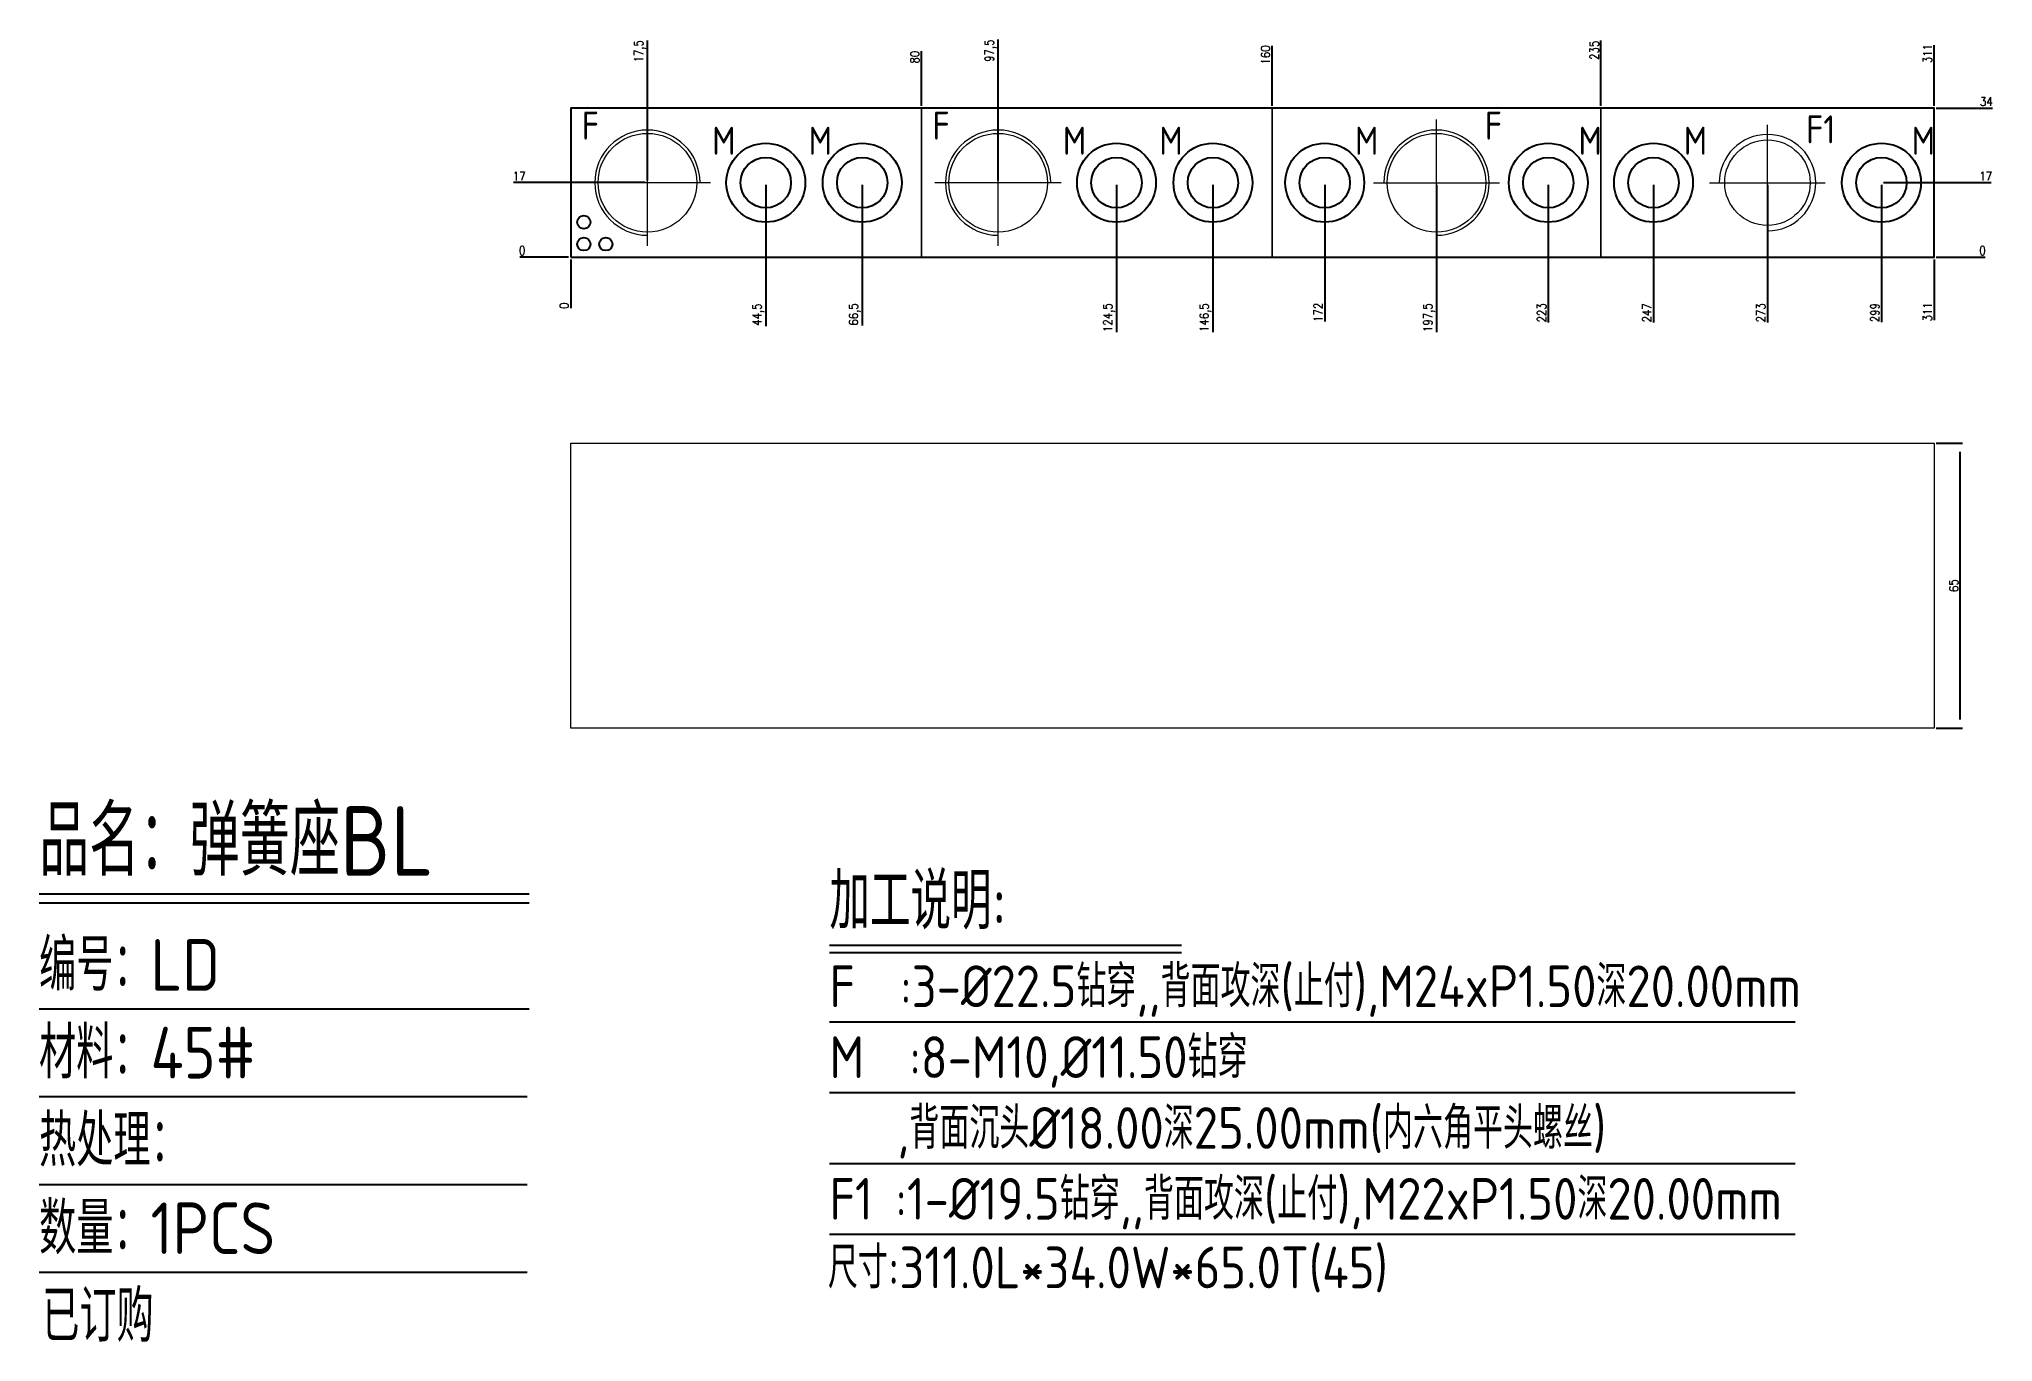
# Model space of a CAD drawing. Header units: millimetres. Extents: x 126542 to 126987, y -13595 to -13298.
import ezdxf
from ezdxf.enums import TextEntityAlignment as Align

# ---------------------------------------------------------------- set-up
doc = ezdxf.new("R2010")
doc.units = ezdxf.units.MM
for name, pattern in [('CENTER', [0]), ('DASHED', [0]), ('HIDDEN', [0])]:
    doc.linetypes.add(name, pattern=pattern)
for name, color, linetype in [('B2', 255, 'Continuous'), ('B2_O', 40, 'Continuous'), ('DIM', 4, 'Continuous'), ('LP', 255, 'Continuous'), ('TEXT', 4, 'Continuous')]:
    doc.layers.add(name, color=color, linetype=linetype)
doc.styles.add('gbenor', font='gbenor.shx', dxfattribs={"bigfont": 'gbcbig.shx'})
doc.styles.get("Standard").update_dxf_attribs({"font": 'txt.shx', "width": 0.85, "bigfont": 'ctxt.shx'})
doc.dimstyles.new('T-2-WX', dxfattribs={"dimtxt": 2, "dimasz": 2, "dimexe": 0.5, "dimexo": 0.5, "dimgap": 0.5, "dimtad": 1, "dimtxsty": 'Standard', "dimblk": 'OPEN30', "dimcen": 0, "dimazin": 3, "dimtfac": 1, "dimtmove": 0, "dimatfit": 3, "dimldrblk": 'OPEN30', "dimlwd": -1, "dimlwe": -1})

# ---------------------------------------------------------------- blocks, each defined once
blk = doc.blocks.new('*D7579')
at = {"layer": 'Defpoints', "color": 0}
for p in [(126662.94, -13347.82), (126973.94, -13347.82), (126983.94, -13347.82)]:
    blk.add_point(p, dxfattribs=at)
at = {"layer": 'DIM', "color": 0}
blk.add_line((126974.44, -13347.82), (126985.58, -13347.82), dxfattribs=at)
at = {"layer": 'DIM', "color": 0, "insert": (126985.01, -13346.32), "char_height": 2, "attachment_point": 5}
blk.add_mtext('0', dxfattribs=at)
blk = doc.blocks.new('_Open30')
blk = doc.blocks.new('*D7580')
at = {"layer": 'Defpoints', "color": 0}
for p in [(126961.94, -13330.82), (126983.94, -13330.82), (126662.94, -13347.82)]:
    blk.add_point(p, dxfattribs=at)
at = {"layer": 'DIM', "color": 0}
blk.add_line((126962.44, -13330.82), (126986.95, -13330.82), dxfattribs=at)
at = {"layer": 'DIM', "color": 0, "insert": (126985.7, -13329.32), "char_height": 2, "attachment_point": 5}
blk.add_mtext('17', dxfattribs=at)
blk = doc.blocks.new('*D7581')
at = {"layer": 'Defpoints', "color": 0}
for p in [(126973.94, -13313.82), (126983.94, -13313.82), (126662.94, -13347.82)]:
    blk.add_point(p, dxfattribs=at)
at = {"layer": 'DIM', "color": 0}
blk.add_line((126974.44, -13313.82), (126987.28, -13313.82), dxfattribs=at)
at = {"layer": 'DIM', "color": 0, "insert": (126985.86, -13312.32), "char_height": 2, "attachment_point": 5}
blk.add_mtext('34', dxfattribs=at)
blk = doc.blocks.new('*D7582')
at = {"layer": 'Defpoints', "color": 0}
for p in [(126652.94, -13347.82), (126662.94, -13347.82), (126662.94, -13347.82)]:
    blk.add_point(p, dxfattribs=at)
at = {"layer": 'DIM', "color": 0}
blk.add_line((126662.44, -13347.82), (126651.31, -13347.82), dxfattribs=at)
at = {"layer": 'DIM', "color": 0, "insert": (126651.88, -13346.32), "char_height": 2, "attachment_point": 5}
blk.add_mtext('0', dxfattribs=at)
blk = doc.blocks.new('*D7583')
at = {"layer": 'Defpoints', "color": 0}
for p in [(126652.94, -13330.82), (126680.44, -13330.82), (126662.94, -13347.82)]:
    blk.add_point(p, dxfattribs=at)
at = {"layer": 'DIM', "color": 0}
blk.add_line((126679.94, -13330.82), (126649.93, -13330.82), dxfattribs=at)
at = {"layer": 'DIM', "color": 0, "insert": (126651.19, -13329.32), "char_height": 2, "attachment_point": 5}
blk.add_mtext('17', dxfattribs=at)
blk = doc.blocks.new('*D7584')
at = {"layer": 'Defpoints', "color": 0}
for p in [(126662.94, -13347.82), (126973.94, -13347.82), (126973.94, -13357.82)]:
    blk.add_point(p, dxfattribs=at)
at = {"layer": 'DIM', "color": 0}
blk.add_line((126973.94, -13348.32), (126973.94, -13362.21), dxfattribs=at)
at = {"layer": 'DIM', "color": 0, "insert": (126972.44, -13360.27), "char_height": 2, "attachment_point": 5, "rotation": 90}
blk.add_mtext('311', dxfattribs=at)
blk = doc.blocks.new('*D7585')
at = {"layer": 'Defpoints', "color": 0}
for p in [(126961.94, -13330.82), (126662.94, -13347.82), (126961.94, -13357.82)]:
    blk.add_point(p, dxfattribs=at)
at = {"layer": 'DIM', "color": 0}
blk.add_line((126961.94, -13331.32), (126961.94, -13362.61), dxfattribs=at)
at = {"layer": 'DIM', "color": 0, "insert": (126960.44, -13360.47), "char_height": 2, "attachment_point": 5, "rotation": 90}
blk.add_mtext('299', dxfattribs=at)
blk = doc.blocks.new('*D7586')
at = {"layer": 'Defpoints', "color": 0}
for p in [(126935.94, -13330.82), (126662.94, -13347.82), (126935.94, -13357.82)]:
    blk.add_point(p, dxfattribs=at)
at = {"layer": 'DIM', "color": 0}
blk.add_line((126935.94, -13331.32), (126935.94, -13362.7), dxfattribs=at)
at = {"layer": 'DIM', "color": 0, "insert": (126934.44, -13360.51), "char_height": 2, "attachment_point": 5, "rotation": 90}
blk.add_mtext('273', dxfattribs=at)
blk = doc.blocks.new('*D7587')
at = {"layer": 'Defpoints', "color": 0}
for p in [(126909.94, -13330.82), (126662.94, -13347.82), (126909.94, -13357.82)]:
    blk.add_point(p, dxfattribs=at)
at = {"layer": 'DIM', "color": 0}
blk.add_line((126909.94, -13331.32), (126909.94, -13362.7), dxfattribs=at)
at = {"layer": 'DIM', "color": 0, "insert": (126908.44, -13360.51), "char_height": 2, "attachment_point": 5, "rotation": 90}
blk.add_mtext('247', dxfattribs=at)
blk = doc.blocks.new('*D7588')
at = {"layer": 'Defpoints', "color": 0}
for p in [(126885.94, -13330.82), (126662.94, -13347.82), (126885.94, -13357.82)]:
    blk.add_point(p, dxfattribs=at)
at = {"layer": 'DIM', "color": 0}
blk.add_line((126885.94, -13331.32), (126885.94, -13362.7), dxfattribs=at)
at = {"layer": 'DIM', "color": 0, "insert": (126884.44, -13360.51), "char_height": 2, "attachment_point": 5, "rotation": 90}
blk.add_mtext('223', dxfattribs=at)
blk = doc.blocks.new('*D7589')
at = {"layer": 'Defpoints', "color": 0}
for p in [(126860.44, -13330.82), (126662.94, -13347.82), (126860.44, -13357.82)]:
    blk.add_point(p, dxfattribs=at)
at = {"layer": 'DIM', "color": 0}
blk.add_line((126860.44, -13331.32), (126860.44, -13364.88), dxfattribs=at)
at = {"layer": 'DIM', "color": 0, "insert": (126858.75, -13361.6), "char_height": 2, "attachment_point": 5, "rotation": 90}
blk.add_mtext('197,5', dxfattribs=at)
blk = doc.blocks.new('*D7590')
at = {"layer": 'Defpoints', "color": 0}
for p in [(126834.94, -13330.82), (126662.94, -13347.82), (126834.94, -13357.82)]:
    blk.add_point(p, dxfattribs=at)
at = {"layer": 'DIM', "color": 0}
blk.add_line((126834.94, -13331.32), (126834.94, -13362.45), dxfattribs=at)
at = {"layer": 'DIM', "color": 0, "insert": (126833.44, -13360.39), "char_height": 2, "attachment_point": 5, "rotation": 90}
blk.add_mtext('172', dxfattribs=at)
blk = doc.blocks.new('*D7591')
at = {"layer": 'Defpoints', "color": 0}
for p in [(126809.44, -13330.82), (126662.94, -13347.82), (126809.44, -13357.82)]:
    blk.add_point(p, dxfattribs=at)
at = {"layer": 'DIM', "color": 0}
blk.add_line((126809.44, -13331.32), (126809.44, -13364.88), dxfattribs=at)
at = {"layer": 'DIM', "color": 0, "insert": (126807.75, -13361.6), "char_height": 2, "attachment_point": 5, "rotation": 90}
blk.add_mtext('146,5', dxfattribs=at)
blk = doc.blocks.new('*D7592')
at = {"layer": 'Defpoints', "color": 0}
for p in [(126787.44, -13330.82), (126662.94, -13347.82), (126787.44, -13357.82)]:
    blk.add_point(p, dxfattribs=at)
at = {"layer": 'DIM', "color": 0}
blk.add_line((126787.44, -13331.32), (126787.44, -13364.88), dxfattribs=at)
at = {"layer": 'DIM', "color": 0, "insert": (126785.75, -13361.6), "char_height": 2, "attachment_point": 5, "rotation": 90}
blk.add_mtext('124,5', dxfattribs=at)
blk = doc.blocks.new('*D7593')
at = {"layer": 'Defpoints', "color": 0}
for p in [(126729.44, -13330.82), (126662.94, -13347.82), (126729.44, -13357.82)]:
    blk.add_point(p, dxfattribs=at)
at = {"layer": 'DIM', "color": 0}
blk.add_line((126729.44, -13331.32), (126729.44, -13363.42), dxfattribs=at)
at = {"layer": 'DIM', "color": 0, "insert": (126727.75, -13360.87), "char_height": 2, "attachment_point": 5, "rotation": 90}
blk.add_mtext('66,5', dxfattribs=at)
blk = doc.blocks.new('*D7594')
at = {"layer": 'Defpoints', "color": 0}
for p in [(126707.44, -13330.82), (126662.94, -13347.82), (126707.44, -13357.82)]:
    blk.add_point(p, dxfattribs=at)
at = {"layer": 'DIM', "color": 0}
blk.add_line((126707.44, -13331.32), (126707.44, -13363.51), dxfattribs=at)
at = {"layer": 'DIM', "color": 0, "insert": (126705.75, -13360.91), "char_height": 2, "attachment_point": 5, "rotation": 90}
blk.add_mtext('44,5', dxfattribs=at)
blk = doc.blocks.new('*D7595')
at = {"layer": 'Defpoints', "color": 0}
for p in [(126662.94, -13347.82), (126662.94, -13347.82), (126662.94, -13357.82)]:
    blk.add_point(p, dxfattribs=at)
at = {"layer": 'DIM', "color": 0}
blk.add_line((126662.94, -13348.32), (126662.94, -13359.46), dxfattribs=at)
at = {"layer": 'DIM', "color": 0, "insert": (126661.44, -13358.89), "char_height": 2, "attachment_point": 5, "rotation": 90}
blk.add_mtext('0', dxfattribs=at)
blk = doc.blocks.new('*D7596')
at = {"layer": 'Defpoints', "color": 0}
for p in [(126973.94, -13303.82), (126973.94, -13313.82), (126662.94, -13347.82)]:
    blk.add_point(p, dxfattribs=at)
at = {"layer": 'DIM', "color": 0}
blk.add_line((126973.94, -13313.32), (126973.94, -13299.44), dxfattribs=at)
at = {"layer": 'DIM', "color": 0, "insert": (126972.44, -13301.38), "char_height": 2, "attachment_point": 5, "rotation": 90}
blk.add_mtext('311', dxfattribs=at)
blk = doc.blocks.new('*D7597')
at = {"layer": 'Defpoints', "color": 0}
for p in [(126760.44, -13303.82), (126760.44, -13330.82), (126662.94, -13347.82)]:
    blk.add_point(p, dxfattribs=at)
at = {"layer": 'DIM', "color": 0}
blk.add_line((126760.44, -13330.32), (126760.44, -13298.14), dxfattribs=at)
at = {"layer": 'DIM', "color": 0, "insert": (126758.75, -13300.73), "char_height": 2, "attachment_point": 5, "rotation": 90}
blk.add_mtext('97,5', dxfattribs=at)
blk = doc.blocks.new('*D7598')
at = {"layer": 'Defpoints', "color": 0}
for p in [(126680.44, -13303.82), (126680.44, -13330.82), (126662.94, -13347.82)]:
    blk.add_point(p, dxfattribs=at)
at = {"layer": 'DIM', "color": 0}
blk.add_line((126680.44, -13330.32), (126680.44, -13298.39), dxfattribs=at)
at = {"layer": 'DIM', "color": 0, "insert": (126678.75, -13300.86), "char_height": 2, "attachment_point": 5, "rotation": 90}
blk.add_mtext('17,5', dxfattribs=at)
blk = doc.blocks.new('*D7599')
at = {"layer": 'Defpoints', "color": 0}
for p in [(126973.94, -13390.21), (126979.94, -13390.21), (126973.94, -13455.21)]:
    blk.add_point(p, dxfattribs=at)
at = {"layer": 'DIM', "color": 0}
for p, q in [((126974.44, -13390.21), (126980.44, -13390.21)), ((126979.94, -13453.21), (126979.94, -13392.21)), ((126974.44, -13455.21), (126980.44, -13455.21))]:
    blk.add_line(p, q, dxfattribs=at)
at = {"layer": 'DIM', "color": 0, "insert": (126978.44, -13422.71), "char_height": 2, "attachment_point": 5, "rotation": 90}
blk.add_mtext('65', dxfattribs=at)
blk = doc.blocks.new('*D7600')
at = {"layer": 'Defpoints', "color": 0}
for p in [(126742.94, -13304.09), (126742.94, -13313.82), (126662.94, -13347.82)]:
    blk.add_point(p, dxfattribs=at)
at = {"layer": 'DIM', "color": 0}
blk.add_line((126742.94, -13313.32), (126742.94, -13300.83), dxfattribs=at)
at = {"layer": 'DIM', "color": 0, "insert": (126741.44, -13302.21), "char_height": 2, "attachment_point": 5, "rotation": 90}
blk.add_mtext('80', dxfattribs=at)
blk = doc.blocks.new('*D7601')
at = {"layer": 'Defpoints', "color": 0}
for p in [(126822.94, -13304.26), (126822.94, -13313.82), (126662.94, -13347.82)]:
    blk.add_point(p, dxfattribs=at)
at = {"layer": 'DIM', "color": 0}
blk.add_line((126822.94, -13313.32), (126822.94, -13299.63), dxfattribs=at)
at = {"layer": 'DIM', "color": 0, "insert": (126821.44, -13301.7), "char_height": 2, "attachment_point": 5, "rotation": 90}
blk.add_mtext('160', dxfattribs=at)
blk = doc.blocks.new('*D7602')
at = {"layer": 'Defpoints', "color": 0}
for p in [(126897.94, -13303.31), (126897.94, -13313.82), (126662.94, -13347.82)]:
    blk.add_point(p, dxfattribs=at)
at = {"layer": 'DIM', "color": 0}
blk.add_line((126897.94, -13313.32), (126897.94, -13298.44), dxfattribs=at)
at = {"layer": 'DIM', "color": 0, "insert": (126896.44, -13300.63), "char_height": 2, "attachment_point": 5, "rotation": 90}
blk.add_mtext('235', dxfattribs=at)

msp = doc.modelspace()

# ---------------------------------------------------------------- linework, layer by layer
at = {"layer": 'B2', "color": 4, "linetype": 'CENTER', "lineweight": 15}
for p, q in [((126680.443, -13345.225), (126680.443, -13316.425)), ((126760.443, -13345.225), (126760.443, -13316.425)), ((126860.443, -13345.225), (126860.443, -13316.425)), ((126694.843, -13330.825), (126666.043, -13330.825)), ((126774.843, -13330.825), (126746.043, -13330.825)), ((126846.043, -13330.825), (126874.843, -13330.825))]:
    msp.add_line(p, q, dxfattribs=at)
at = {"layer": 'B2', "linetype": 'Continuous', "lineweight": 15}
for points in [[(126742.943, -13313.825), (126742.943, -13347.825), (126662.943, -13347.825), (126662.943, -13313.825)], [(126822.943, -13313.825), (126822.943, -13347.825), (126742.943, -13347.825), (126742.943, -13313.825)], [(126822.943, -13347.825), (126822.943, -13313.825), (126897.943, -13313.825), (126897.943, -13347.825)], [(126897.943, -13347.825), (126897.943, -13313.825), (126973.943, -13313.825), (126973.943, -13347.825)], [(126662.943, -13390.211), (126973.943, -13390.211), (126973.943, -13455.211), (126662.943, -13455.211)]]:
    msp.add_lwpolyline(points, close=True, dxfattribs=at)
at = {"layer": 'B2', "color": 4, "linetype": 'DASHED', "lineweight": 15}
for centre in [(126680.443, -13330.825), (126760.443, -13330.825), (126860.443, -13330.825)]:
    msp.add_circle(centre, 11.25, dxfattribs=at)
for centre, start, end in [((126680.443, -13330.825), 0, 270), ((126760.443, -13330.825), 0, 270), ((126860.443, -13330.825), 270, 180)]:
    msp.add_arc(centre, 12, start, end, dxfattribs=at)
at = {"layer": 'B2_O', "color": 4, "linetype": 'CENTER', "lineweight": 15}
for p, q in [((126935.943, -13344.025), (126935.943, -13317.625)), ((126922.743, -13330.825), (126949.143, -13330.825))]:
    msp.add_line(p, q, dxfattribs=at)
at = {"layer": 'B2_O', "linetype": 'HIDDEN', "ltscale": 3}
for centre in [(126707.443, -13330.825), (126729.443, -13330.825), (126787.443, -13330.825), (126809.443, -13330.825), (126834.943, -13330.825), (126885.943, -13330.825), (126909.943, -13330.825), (126961.943, -13330.825)]:
    msp.add_circle(centre, 9, dxfattribs=at)
at = {"layer": 'B2_O', "color": 4, "linetype": 'DASHED', "lineweight": 15}
msp.add_circle((126935.943, -13330.825), 9.75, dxfattribs=at)
at = {"layer": 'B2_O', "linetype": 'Continuous', "ltscale": 3}
for centre in [(126707.443, -13330.825), (126729.443, -13330.825), (126787.443, -13330.825), (126809.443, -13330.825), (126834.943, -13330.825), (126885.943, -13330.825), (126909.943, -13330.825), (126961.943, -13330.825)]:
    msp.add_circle(centre, 5.75, dxfattribs=at)
at = {"layer": 'B2_O', "color": 4, "linetype": 'DASHED', "lineweight": 15}
msp.add_arc((126935.943, -13330.825), 11, 270, 180, dxfattribs=at)
at = {"layer": 'DIM', "color": 4, "linetype": 'Continuous', "lineweight": 25}
for p, q in [((126541.67, -13493.014), (126653.48, -13493.014)), ((126541.67, -13495.075), (126653.48, -13495.075)), ((126541.67, -13519.214), (126653.48, -13519.214)), ((126541.67, -13539.231), (126652.994, -13539.231)), ((126541.67, -13559.249), (126652.994, -13559.249)), ((126541.67, -13579.267), (126652.994, -13579.267))]:
    msp.add_line(p, q, dxfattribs=at)
at = {"layer": 'LP', "color": 8, "linetype": 'HIDDEN'}
msp.add_lwpolyline([(126662.943, -13347.825), (126973.943, -13347.825), (126973.943, -13313.825), (126662.943, -13313.825)], close=True, dxfattribs=at)
at = {"layer": 'TEXT', "color": 3}
for p, q in [((126721.981, -13504.72), (126802.272, -13504.72)), ((126721.981, -13506.383), (126802.272, -13506.383)), ((126721.981, -13522.159), (126942.247, -13522.159)), ((126721.981, -13538.316), (126942.247, -13538.316)), ((126721.981, -13554.473), (126942.247, -13554.473)), ((126721.981, -13570.63), (126942.247, -13570.63))]:
    msp.add_line(p, q, dxfattribs=at)
at = {"layer": 'TEXT', "color": 4}
for centre in [(126665.943, -13339.825), (126665.943, -13344.825), (126670.943, -13344.825)]:
    msp.add_circle(centre, 1.5, dxfattribs=at)

# ---------------------------------------------------------------- texts
at = {"layer": 'DIM', "color": 3, "linetype": 'Continuous', "lineweight": 25, "style": 'gbenor'}
for s, height, p in [('品名：弹簧座BL', 15.8963, (126541.67, -13488.893)), ('编号：LD', 11.7751, (126541.67, -13515.093)), ('材料：45#', 11.7751, (126541.67, -13535.11)), ('热处理：', 11.7751, (126541.67, -13555.128)), ('数量：1PCS', 11.7751, (126541.67, -13575.145)), ('已订购', 11.7751, (126542.387, -13595.163))]:
    msp.add_text(s, height=height, dxfattribs=at).set_placement(p)
at = {"layer": 'TEXT', "color": 4, "style": 'gbenor'}
for s, p in [('F', (126667.442, -13317.823)), ('F', (126747.442, -13317.823)), ('F', (126873.445, -13317.823)), ('F1', (126948.096, -13318.672)), ('M', (126697.883, -13321.264)), ('M', (126719.883, -13321.264)), ('M', (126777.883, -13321.264)), ('M', (126799.883, -13321.264)), ('M', (126844.504, -13321.264)), ('M', (126895.504, -13321.264)), ('M', (126919.504, -13321.264)), ('M', (126971.504, -13321.264))]:
    msp.add_text(s, height=6.4, dxfattribs=at).set_placement(p, align=Align.MIDDLE_CENTER)
for s, height, p in [('加工说明: ', 12.8304, (126721.981, -13501.061)), ('F  :3-%%C22.5钻穿,,背面攻深(止付),M24xP1.50深20.00mm', 9.504, (126721.981, -13518.833)), ('M  :8-M10,%%C11.50钻穿', 9.504, (126721.981, -13534.99)), ('   ,背面沉头%%C18.00深25.00mm(内六角平头螺丝)', 9.504, (126721.981, -13551.147)), ('F1 :1-%%C19.5钻穿,,背面攻深(止付),M22xP1.50深20.00mm', 9.504, (126721.981, -13567.303)), ('尺寸:311.0L*34.0W*65.0T(45)', 9.504, (126721.623, -13582.942))]:
    msp.add_text(s, height=height, dxfattribs=at).set_placement(p)

# ---------------------------------------------------------------- dimensions: what is measured, and where the dimension line sits
at = {"layer": 'DIM', "color": 4}
for feature_location, offset, dtype, origin, picture, middle in [((126760.443, -13330.825), (0, 27), 1, (126662.943, -13347.825), '*D7597', (126758.753, -13300.734)), ((126680.443, -13330.825), (0, 27), 1, (126662.943, -13347.825), '*D7598', (126678.753, -13300.855)), ((126897.943, -13313.825), (0, 10.513), 1, (126662.943, -13347.825), '*D7602', (126896.443, -13300.626)), ((126973.943, -13313.825), (0, 10), 1, (126662.943, -13347.825), '*D7596', (126972.443, -13301.382)), ((126822.943, -13313.825), (0, 9.562), 1, (126662.943, -13347.825), '*D7601', (126821.443, -13301.698)), ((126742.943, -13313.825), (0, 9.738), 1, (126662.943, -13347.825), '*D7600', (126741.443, -13302.211)), ((126973.943, -13313.825), (10, 0), 0, (126662.943, -13347.825), '*D7581', (126985.86, -13312.325)), ((126680.443, -13330.825), (-27.5, 0), 0, (126662.943, -13347.825), '*D7583', (126651.189, -13329.325)), ((126961.943, -13330.825), (22, 0), 0, (126662.943, -13347.825), '*D7580', (126985.698, -13329.325)), ((126961.943, -13330.825), (0, -27), 1, (126662.943, -13347.825), '*D7585', (126960.443, -13360.47)), ((126935.943, -13330.825), (0, -27), 1, (126662.943, -13347.825), '*D7586', (126934.443, -13360.51)), ((126909.943, -13330.825), (0, -27), 1, (126662.943, -13347.825), '*D7587', (126908.443, -13360.51)), ((126885.943, -13330.825), (0, -27), 1, (126662.943, -13347.825), '*D7588', (126884.443, -13360.51)), ((126860.443, -13330.825), (0, -27), 1, (126662.943, -13347.825), '*D7589', (126858.753, -13361.603)), ((126834.943, -13330.825), (0, -27), 1, (126662.943, -13347.825), '*D7590', (126833.443, -13360.389)), ((126809.443, -13330.825), (0, -27), 1, (126662.943, -13347.825), '*D7591', (126807.753, -13361.603)), ((126787.443, -13330.825), (0, -27), 1, (126662.943, -13347.825), '*D7592', (126785.753, -13361.603)), ((126729.443, -13330.825), (0, -27), 1, (126662.943, -13347.825), '*D7593', (126727.753, -13360.875)), ((126707.443, -13330.825), (0, -27), 1, (126662.943, -13347.825), '*D7594', (126705.753, -13360.915)), ((126662.943421958, -13347.824506067), (-10, 0), 0, (126662.943421958, -13347.824506067), '*D7582', (126651.876755291, -13346.324506067)), ((126662.943421958, -13347.824506067), (0, -10), 1, (126662.943421958, -13347.824506067), '*D7595', (126661.443421958, -13358.891172733)), ((126973.943421958, -13347.824506067), (10, 0), 0, (126662.943421958, -13347.824506067), '*D7579', (126985.010088624, -13346.324506067)), ((126973.943, -13347.825), (0, -10), 1, (126662.943, -13347.825), '*D7584', (126972.443, -13360.267))]:
    dim = msp.add_ordinate_dim(feature_location=feature_location, offset=offset, dtype=dtype, origin=origin, dimstyle='T-2-WX', dxfattribs=at)
    dim.commit()
    dim.dimension.update_dxf_attribs({"geometry": picture, "text_midpoint": middle})
dim = msp.add_linear_dim(base=(126979.943, -13390.211), p1=(126973.943, -13455.211), p2=(126973.943, -13390.211), angle=90, dimstyle='T-2-WX', dxfattribs=at)
dim.commit()
dim.dimension.update_dxf_attribs({"geometry": '*D7599', "text_midpoint": (126978.443, -13422.711)})

doc.saveas('drawing.dxf')
